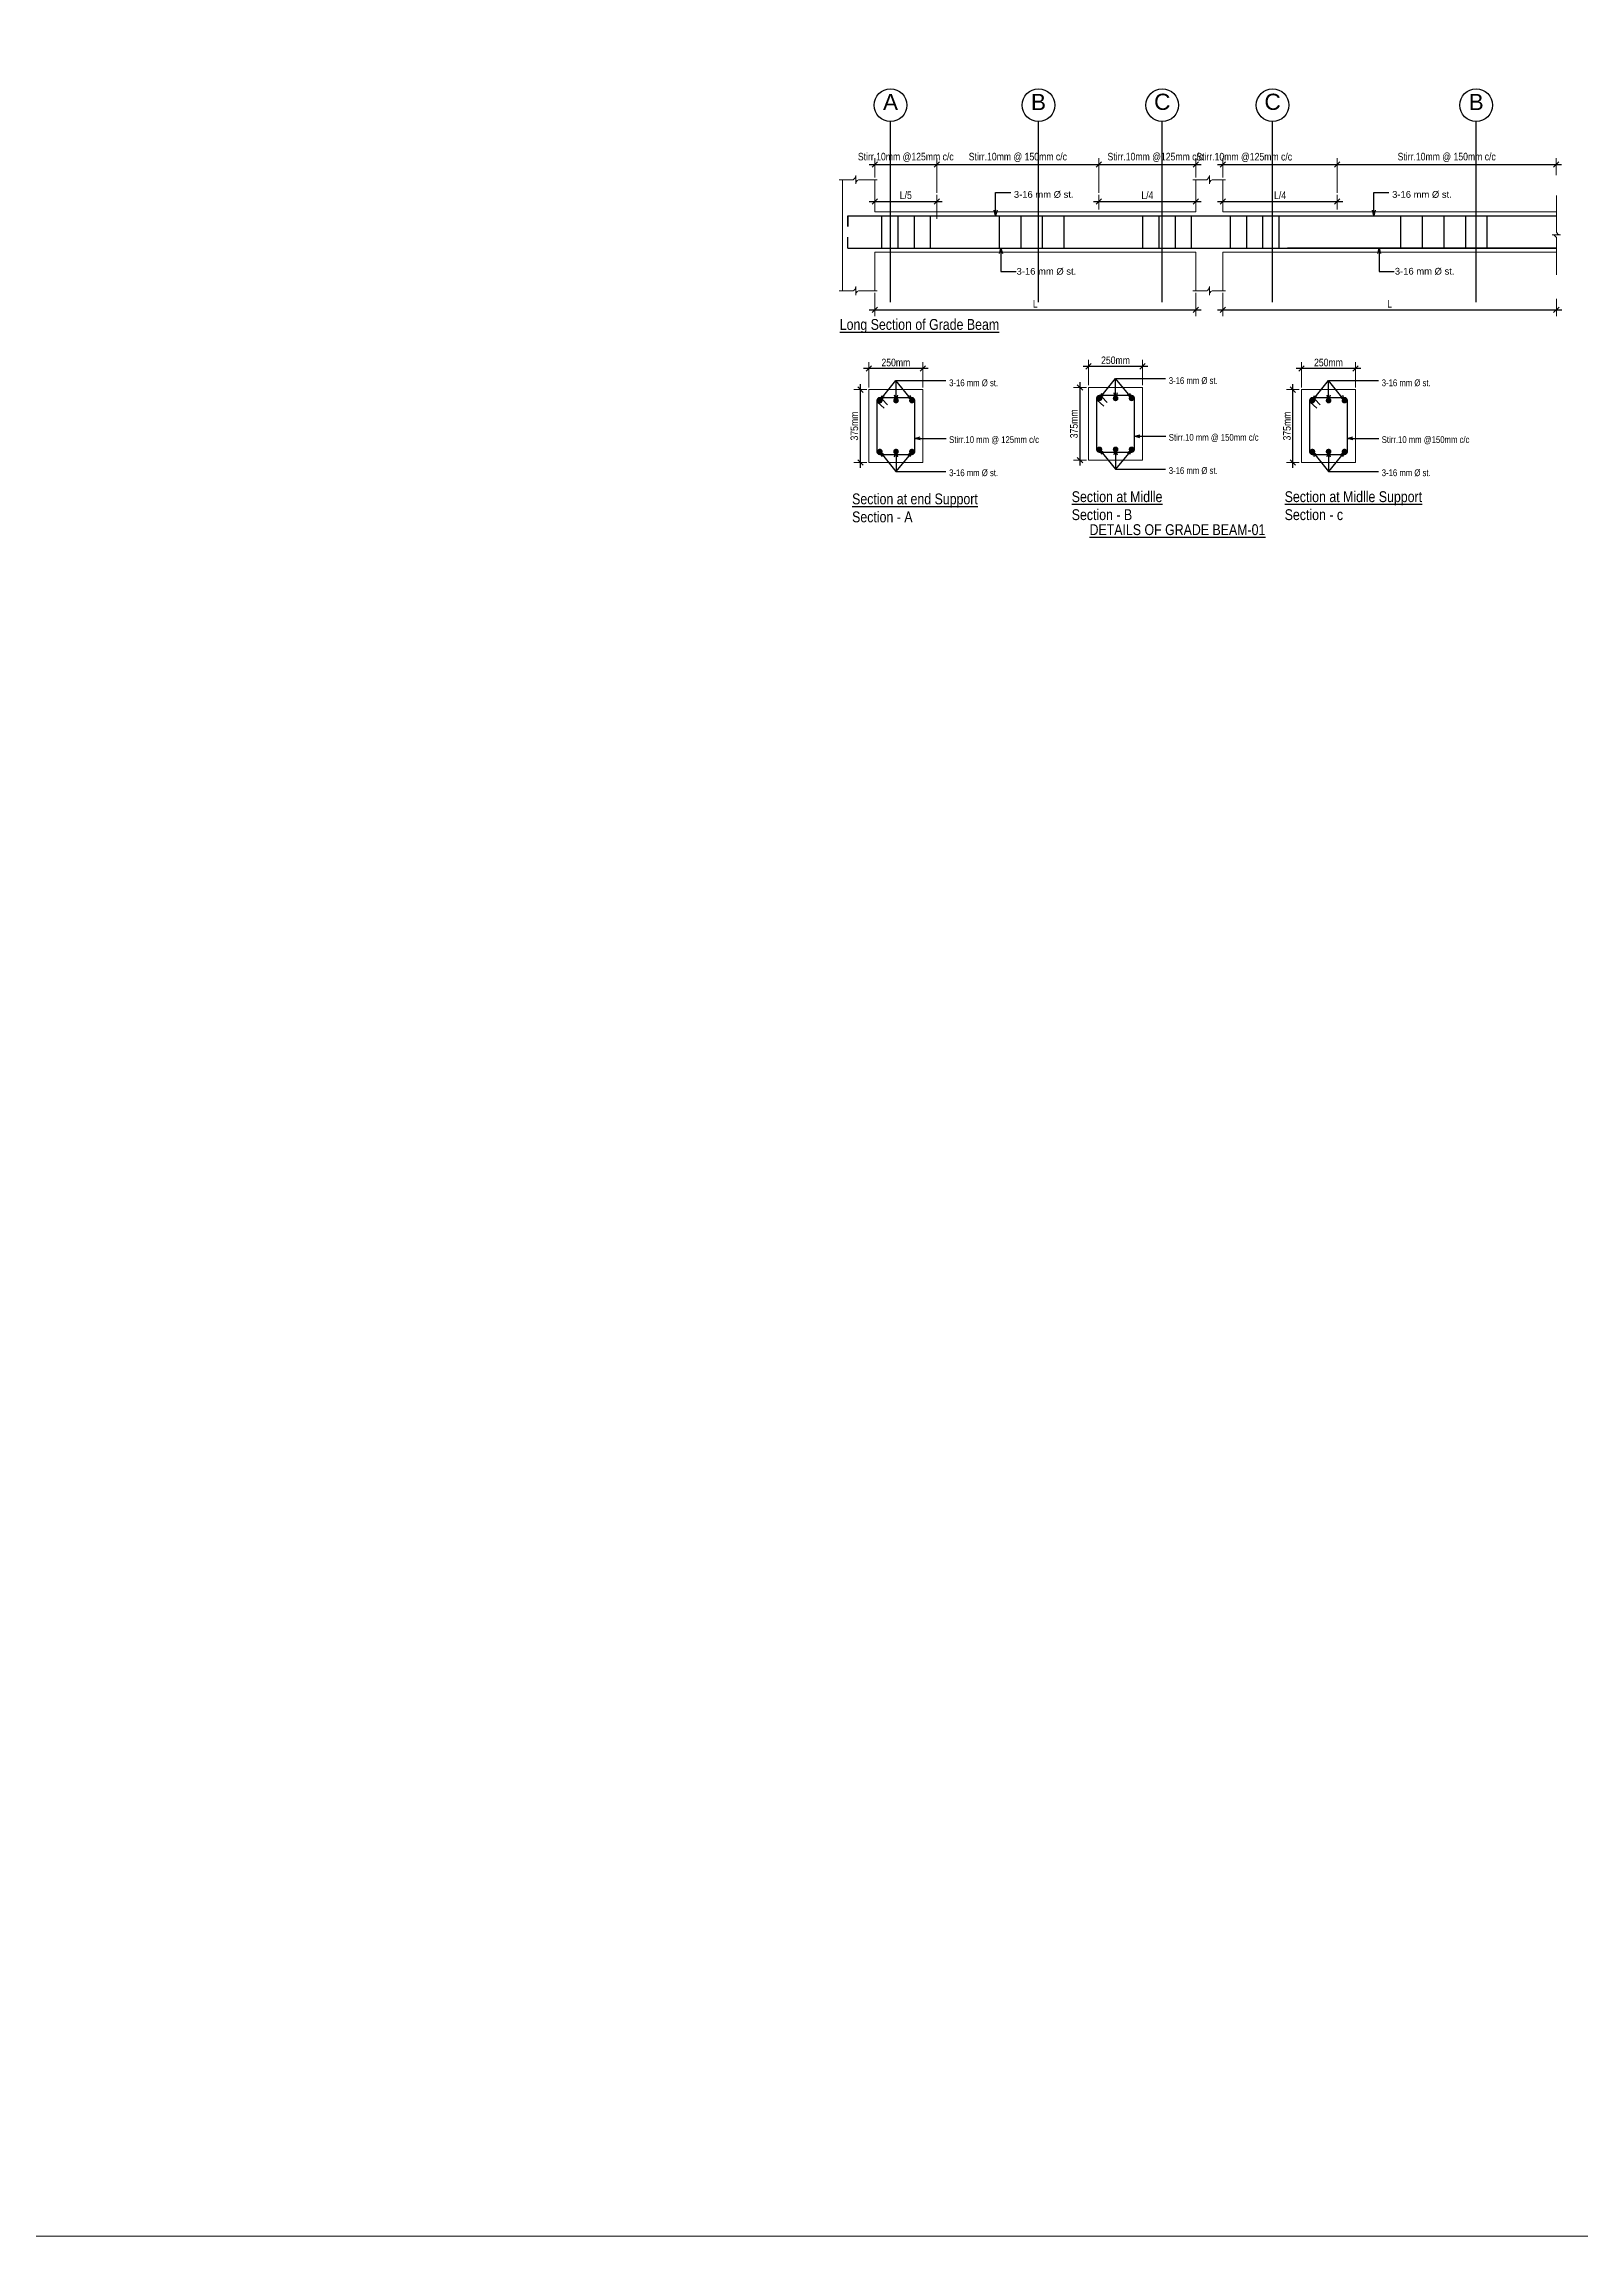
# Model space of a CAD drawing. Header units: inches. Extents: x -4010 to 92088, y -38563 to -1318.
# Drawn here: x 30479 to 31049, y -17502 to -16689 of the extents above; entities that cross this region are included whole.
import ezdxf

# ---------------------------------------------------------------- set-up
doc = ezdxf.new("R2010")
doc.units = ezdxf.units.IN
doc.header["$MEASUREMENT"] = 0
doc.header["$PDMODE"] = 99
for name, color, linetype, lineweight in [('1-FOUNDATION DIM', 31, 'Continuous', 5), ('DIM', 7, 'Continuous', 15), ('LINE', 8, 'Continuous', 13)]:
    doc.layers.add(name, color=color, linetype=linetype, lineweight=lineweight)
for name, color, linetype in [('Hatch', 3, 'Continuous'), ('Rod', 1, 'Continuous'), ('TEX', 7, 'Continuous')]:
    doc.layers.add(name, color=color, linetype=linetype)
doc.styles.add('R', font='arial.ttf')
doc.styles.get("Standard").update_dxf_attribs({"font": 'ARIALN.TTF'})
doc.styles.add('style0', font='swissel.ttf')
doc.dimstyles.new('_30', dxfattribs={"dimscale": 0.4, "dimtxt": 7, "dimasz": 5, "dimexe": 6, "dimexo": 2, "dimgap": 2, "dimtad": 1, "dimdec": 0, "dimzin": 3, "dimdsep": 46, "dimlunit": 3, "dimtxsty": 'Standard', "dimblk": 'OBLIQUE', "dimcen": 0, "dimdle": 5, "dimclrt": 7, "dimazin": 0, "dimtfac": 0.0375, "dimtdec": 0, "dimtofl": 0, "dimtmove": 0, "dimatfit": 3, "dimldrblk": 'OPEN30', "dimfxl": 6, "dimtvp": 0.8, "dimtolj": 1, "dimtzin": 0, "dimlwe": -1, "dimarcsym": 0})

# ---------------------------------------------------------------- blocks, each defined once
blk = doc.blocks.new('_Oblique')
at = {"color": 0, "linetype": 'ByBlock', "lineweight": -2}
blk.add_line((-0.5, -0.5), (0.5, 0.5), dxfattribs=at)
blk = doc.blocks.new('_Open30')
at = {"color": 0, "linetype": 'ByBlock', "lineweight": -2}
for p, q in [((-1, 0.27), (0, 0)), ((0, 0), (-1, -0.27)), ((0, 0), (-1, 0))]:
    blk.add_line(p, q, dxfattribs=at)
blk = doc.blocks.new('*D427')
at = {"layer": 'Defpoints', "color": 0}
for p in [(31039.87, -16734.04), (31039.87, -16738.74), (30958.72, -16745.31)]:
    blk.add_point(p, dxfattribs=at)
at = {"layer": 'DIM', "color": 0, "lineweight": -2}
blk.add_line((30956.72, -16734.04), (31041.87, -16734.04), dxfattribs=at)
at = {"layer": 'DIM', "color": 0}
for p, q in [((30958.72, -16744.51), (30958.72, -16731.64)), ((31039.87, -16737.94), (31039.87, -16731.64))]:
    blk.add_line(p, q, dxfattribs=at)
at = {"layer": 'DIM', "color": 0, "lineweight": -2, "xscale": 2, "yscale": 2, "zscale": 2, "rotation": 180}
blk.add_blockref('_Oblique', (30958.72, -16734.04), dxfattribs=at)
at = {"layer": 'DIM', "color": 0, "lineweight": -2, "xscale": 2, "yscale": 2, "zscale": 2}
blk.add_blockref('_Oblique', (31039.87, -16734.04), dxfattribs=at)
at = {"layer": 'DIM', "color": 7, "insert": (30999.29, -16731.4), "char_height": 2.8, "attachment_point": 5}
blk.add_mtext('\\A1;Stirr.10mm @ 150mm c/c', dxfattribs=at)
blk = doc.blocks.new('*D428')
at = {"layer": 'Defpoints', "color": 0}
for p in [(30906.32, -16734.04), (30906.32, -16739.7), (30870.32, -16745.31)]:
    blk.add_point(p, dxfattribs=at)
at = {"layer": 'DIM', "color": 0, "lineweight": -2}
blk.add_line((30868.32, -16734.04), (30908.32, -16734.04), dxfattribs=at)
at = {"layer": 'DIM', "color": 0}
for p, q in [((30870.32, -16744.51), (30870.32, -16731.64)), ((30906.32, -16738.9), (30906.32, -16731.64))]:
    blk.add_line(p, q, dxfattribs=at)
at = {"layer": 'DIM', "color": 0, "lineweight": -2, "xscale": 2, "yscale": 2, "zscale": 2, "rotation": 180}
blk.add_blockref('_Oblique', (30870.32, -16734.04), dxfattribs=at)
at = {"layer": 'DIM', "color": 0, "lineweight": -2, "xscale": 2, "yscale": 2, "zscale": 2}
blk.add_blockref('_Oblique', (30906.32, -16734.04), dxfattribs=at)
at = {"layer": 'DIM', "color": 7, "insert": (30891.29, -16731.4), "char_height": 2.8, "attachment_point": 5}
blk.add_mtext('\\A1;Stirr.10mm @125mm c/c', dxfattribs=at)
blk = doc.blocks.new('*D429')
at = {"layer": 'Defpoints', "color": 0}
for p in [(30870.32, -16751.53), (30906.32, -16747.71), (30906.32, -16751.53)]:
    blk.add_point(p, dxfattribs=at)
at = {"layer": 'DIM', "color": 0, "lineweight": -2}
blk.add_line((30868.32, -16747.71), (30908.32, -16747.71), dxfattribs=at)
at = {"layer": 'DIM', "color": 0}
for p, q in [((30870.32, -16750.73), (30870.32, -16745.31)), ((30906.32, -16750.73), (30906.32, -16745.31))]:
    blk.add_line(p, q, dxfattribs=at)
at = {"layer": 'DIM', "color": 0, "lineweight": -2, "xscale": 2, "yscale": 2, "zscale": 2, "rotation": 180}
blk.add_blockref('_Oblique', (30870.32, -16747.71), dxfattribs=at)
at = {"layer": 'DIM', "color": 0, "lineweight": -2, "xscale": 2, "yscale": 2, "zscale": 2}
blk.add_blockref('_Oblique', (30906.32, -16747.71), dxfattribs=at)
at = {"layer": 'DIM', "color": 7, "insert": (30888.32, -16745.47), "char_height": 2.8, "attachment_point": 5}
blk.add_mtext('\\A1;L/4', dxfattribs=at)
blk = doc.blocks.new('*D430')
at = {"layer": 'Defpoints', "color": 0}
for p in [(30870.32, -16734.04), (30810.3, -16745.31), (30870.32, -16745.31)]:
    blk.add_point(p, dxfattribs=at)
at = {"layer": 'DIM', "color": 0, "lineweight": -2}
blk.add_line((30808.3, -16734.04), (30872.32, -16734.04), dxfattribs=at)
at = {"layer": 'DIM', "color": 0}
for p, q in [((30810.3, -16744.51), (30810.3, -16731.64)), ((30870.32, -16744.51), (30870.32, -16731.64))]:
    blk.add_line(p, q, dxfattribs=at)
at = {"layer": 'DIM', "color": 0, "lineweight": -2, "xscale": 2, "yscale": 2, "zscale": 2, "rotation": 180}
blk.add_blockref('_Oblique', (30810.3, -16734.04), dxfattribs=at)
at = {"layer": 'DIM', "color": 0, "lineweight": -2, "xscale": 2, "yscale": 2, "zscale": 2}
blk.add_blockref('_Oblique', (30870.32, -16734.04), dxfattribs=at)
at = {"layer": 'DIM', "color": 7, "insert": (30840.31, -16731.4), "char_height": 2.8, "attachment_point": 5}
blk.add_mtext('\\A1;Stirr.10mm @ 150mm c/c', dxfattribs=at)
blk = doc.blocks.new('*D431')
at = {"layer": 'Defpoints', "color": 0}
for p in [(30810.3, -16734.04), (30787.25, -16739.7), (30810.3, -16745.31)]:
    blk.add_point(p, dxfattribs=at)
at = {"layer": 'DIM', "color": 0, "lineweight": -2}
blk.add_line((30785.25, -16734.04), (30812.3, -16734.04), dxfattribs=at)
at = {"layer": 'DIM', "color": 0}
for p, q in [((30787.25, -16738.9), (30787.25, -16731.64)), ((30810.3, -16744.51), (30810.3, -16731.64))]:
    blk.add_line(p, q, dxfattribs=at)
at = {"layer": 'DIM', "color": 0, "lineweight": -2, "xscale": 2, "yscale": 2, "zscale": 2, "rotation": 180}
blk.add_blockref('_Oblique', (30787.25, -16734.04), dxfattribs=at)
at = {"layer": 'DIM', "color": 0, "lineweight": -2, "xscale": 2, "yscale": 2, "zscale": 2}
blk.add_blockref('_Oblique', (30810.3, -16734.04), dxfattribs=at)
at = {"layer": 'DIM', "color": 7, "insert": (30798.77, -16731.4), "char_height": 2.8, "attachment_point": 5}
blk.add_mtext('\\A1;Stirr.10mm @125mm c/c', dxfattribs=at)
blk = doc.blocks.new('*D432')
at = {"layer": 'Defpoints', "color": 0}
for p in [(30958.72, -16734.07), (30916.32, -16739.7), (30958.72, -16745.31)]:
    blk.add_point(p, dxfattribs=at)
at = {"layer": 'DIM', "color": 0, "lineweight": -2}
blk.add_line((30914.32, -16734.07), (30960.72, -16734.07), dxfattribs=at)
at = {"layer": 'DIM', "color": 0}
for p, q in [((30916.32, -16738.9), (30916.32, -16731.67)), ((30958.72, -16744.51), (30958.72, -16731.67))]:
    blk.add_line(p, q, dxfattribs=at)
at = {"layer": 'DIM', "color": 0, "lineweight": -2, "xscale": 2, "yscale": 2, "zscale": 2, "rotation": 180}
blk.add_blockref('_Oblique', (30916.32, -16734.07), dxfattribs=at)
at = {"layer": 'DIM', "color": 0, "lineweight": -2, "xscale": 2, "yscale": 2, "zscale": 2}
blk.add_blockref('_Oblique', (30958.72, -16734.07), dxfattribs=at)
at = {"layer": 'DIM', "color": 7, "insert": (30924.22, -16731.43), "char_height": 2.8, "attachment_point": 5}
blk.add_mtext('\\A1;Stirr.10mm @125mm c/c', dxfattribs=at)
blk = doc.blocks.new('*D433')
at = {"layer": 'Defpoints', "color": 0}
for p in [(30916.32, -16751.53), (30958.72, -16747.71), (30958.72, -16751.53)]:
    blk.add_point(p, dxfattribs=at)
at = {"layer": 'DIM', "color": 0, "lineweight": -2}
blk.add_line((30914.32, -16747.71), (30960.72, -16747.71), dxfattribs=at)
at = {"layer": 'DIM', "color": 0}
for p, q in [((30916.32, -16750.73), (30916.32, -16745.31)), ((30958.72, -16750.73), (30958.72, -16745.31))]:
    blk.add_line(p, q, dxfattribs=at)
at = {"layer": 'DIM', "color": 0, "lineweight": -2, "xscale": 2, "yscale": 2, "zscale": 2, "rotation": 180}
blk.add_blockref('_Oblique', (30916.32, -16747.71), dxfattribs=at)
at = {"layer": 'DIM', "color": 0, "lineweight": -2, "xscale": 2, "yscale": 2, "zscale": 2}
blk.add_blockref('_Oblique', (30958.72, -16747.71), dxfattribs=at)
at = {"layer": 'DIM', "color": 7, "insert": (30937.52, -16745.47), "char_height": 2.8, "attachment_point": 5}
blk.add_mtext('\\A1;{\\fArial Narrow|b0|i0|c0|p34;L/4}', dxfattribs=at)
blk = doc.blocks.new('*D434')
at = {"layer": 'Defpoints', "color": 0}
for p in [(30785.09, -16809.67), (30785.09, -16817.48), (30805.09, -16817.48)]:
    blk.add_point(p, dxfattribs=at)
at = {"layer": 'DIM', "color": 0}
for p, q in [((30785.09, -16816.68), (30785.09, -16807.27)), ((30805.09, -16816.68), (30805.09, -16807.27))]:
    blk.add_line(p, q, dxfattribs=at)
at = {"layer": 'DIM', "color": 0, "lineweight": -2}
blk.add_line((30807.09, -16809.67), (30783.09, -16809.67), dxfattribs=at)
at = {"layer": 'DIM', "color": 0, "lineweight": -2, "xscale": 2, "yscale": 2, "zscale": 2, "rotation": 180}
blk.add_blockref('_Oblique', (30785.09, -16809.67), dxfattribs=at)
at = {"layer": 'DIM', "color": 0, "lineweight": -2, "xscale": 2, "yscale": 2, "zscale": 2}
blk.add_blockref('_Oblique', (30805.09, -16809.67), dxfattribs=at)
at = {"layer": 'DIM', "color": 7, "insert": (30795.09, -16807.44), "char_height": 2.8, "attachment_point": 5}
blk.add_mtext('\\A1;250mm', dxfattribs=at)
blk = doc.blocks.new('*D435')
at = {"layer": 'Defpoints', "color": 0}
for p in [(30787.25, -16780.85), (30906.32, -16780.85), (30906.32, -16787.87)]:
    blk.add_point(p, dxfattribs=at)
at = {"layer": 'DIM', "color": 0}
for p, q in [((30787.25, -16781.65), (30787.25, -16790.27)), ((30906.32, -16781.65), (30906.32, -16790.27))]:
    blk.add_line(p, q, dxfattribs=at)
at = {"layer": 'DIM', "color": 0, "lineweight": -2}
blk.add_line((30785.25, -16787.87), (30908.32, -16787.87), dxfattribs=at)
at = {"layer": 'DIM', "color": 0, "lineweight": -2, "xscale": 2, "yscale": 2, "zscale": 2, "rotation": 180}
blk.add_blockref('_Oblique', (30787.25, -16787.87), dxfattribs=at)
at = {"layer": 'DIM', "color": 0, "lineweight": -2, "xscale": 2, "yscale": 2, "zscale": 2}
blk.add_blockref('_Oblique', (30906.32, -16787.87), dxfattribs=at)
at = {"layer": 'DIM', "color": 7, "insert": (30846.79, -16785.67), "char_height": 2.8, "attachment_point": 5}
blk.add_mtext('\\A1;L', dxfattribs=at)
blk = doc.blocks.new('*D436')
at = {"layer": 'Defpoints', "color": 0}
for p in [(30916.32, -16780.85), (31039.93, -16782.97), (31039.93, -16787.87)]:
    blk.add_point(p, dxfattribs=at)
at = {"layer": 'DIM', "color": 0}
for p, q in [((30916.32, -16781.65), (30916.32, -16790.27)), ((31039.93, -16783.77), (31039.93, -16790.27))]:
    blk.add_line(p, q, dxfattribs=at)
at = {"layer": 'DIM', "color": 0, "lineweight": -2}
blk.add_line((30914.32, -16787.87), (31041.93, -16787.87), dxfattribs=at)
at = {"layer": 'DIM', "color": 0, "lineweight": -2, "xscale": 2, "yscale": 2, "zscale": 2, "rotation": 180}
blk.add_blockref('_Oblique', (30916.32, -16787.87), dxfattribs=at)
at = {"layer": 'DIM', "color": 0, "lineweight": -2, "xscale": 2, "yscale": 2, "zscale": 2}
blk.add_blockref('_Oblique', (31039.93, -16787.87), dxfattribs=at)
at = {"layer": 'DIM', "color": 7, "insert": (30978.13, -16785.67), "char_height": 2.8, "attachment_point": 5}
blk.add_mtext('\\A1;L', dxfattribs=at)
blk = doc.blocks.new('*D437')
at = {"layer": 'Defpoints', "color": 0}
for p in [(30787.25, -16751.53), (30810.3, -16747.71), (30810.3, -16755.03)]:
    blk.add_point(p, dxfattribs=at)
at = {"layer": 'DIM', "color": 0, "lineweight": -2}
blk.add_line((30785.25, -16747.71), (30812.3, -16747.71), dxfattribs=at)
at = {"layer": 'DIM', "color": 0}
for p, q in [((30787.25, -16750.73), (30787.25, -16745.31)), ((30810.3, -16754.23), (30810.3, -16745.31))]:
    blk.add_line(p, q, dxfattribs=at)
at = {"layer": 'DIM', "color": 0, "lineweight": -2, "xscale": 2, "yscale": 2, "zscale": 2, "rotation": 180}
blk.add_blockref('_Oblique', (30787.25, -16747.71), dxfattribs=at)
at = {"layer": 'DIM', "color": 0, "lineweight": -2, "xscale": 2, "yscale": 2, "zscale": 2}
blk.add_blockref('_Oblique', (30810.3, -16747.71), dxfattribs=at)
at = {"layer": 'DIM', "color": 7, "insert": (30798.77, -16745.46), "char_height": 2.8, "attachment_point": 5}
blk.add_mtext('\\A1;L/5', dxfattribs=at)
blk = doc.blocks.new('*D438')
at = {"layer": 'Defpoints', "color": 0}
for p in [(30781.93, -16817.48), (30785.09, -16817.48), (30785.09, -16844.48)]:
    blk.add_point(p, dxfattribs=at)
at = {"layer": 'DIM', "color": 0}
for p, q in [((30784.29, -16817.48), (30779.53, -16817.48)), ((30784.29, -16844.48), (30779.53, -16844.48))]:
    blk.add_line(p, q, dxfattribs=at)
at = {"layer": 'DIM', "color": 0, "lineweight": -2}
blk.add_line((30781.93, -16846.48), (30781.93, -16815.48), dxfattribs=at)
at = {"layer": 'DIM', "color": 0, "lineweight": -2, "xscale": 2, "yscale": 2, "zscale": 2}
for p, rotation in [((30781.93, -16817.48), 90), ((30781.93, -16844.48), 270)]:
    blk.add_blockref('_Oblique', p, dxfattribs=dict(at, rotation=rotation))
at = {"layer": 'DIM', "color": 7, "insert": (30779.7, -16830.98), "char_height": 2.8, "attachment_point": 5, "rotation": 90}
blk.add_mtext('\\A1;375mm', dxfattribs=at)
blk = doc.blocks.new('*D439')
at = {"layer": 'Defpoints', "color": 0}
for p in [(30866.51, -16808.85), (30866.51, -16816.65), (30886.51, -16816.65)]:
    blk.add_point(p, dxfattribs=at)
at = {"layer": 'DIM', "color": 0, "lineweight": -2}
blk.add_line((30888.51, -16808.85), (30864.51, -16808.85), dxfattribs=at)
at = {"layer": 'DIM', "color": 0}
for p, q in [((30866.51, -16815.85), (30866.51, -16806.45)), ((30886.51, -16815.85), (30886.51, -16806.45))]:
    blk.add_line(p, q, dxfattribs=at)
at = {"layer": 'DIM', "color": 0, "lineweight": -2, "xscale": 2, "yscale": 2, "zscale": 2, "rotation": 180}
blk.add_blockref('_Oblique', (30866.51, -16808.85), dxfattribs=at)
at = {"layer": 'DIM', "color": 0, "lineweight": -2, "xscale": 2, "yscale": 2, "zscale": 2}
blk.add_blockref('_Oblique', (30886.51, -16808.85), dxfattribs=at)
at = {"layer": 'DIM', "color": 7, "insert": (30876.51, -16806.62), "char_height": 2.8, "attachment_point": 5}
blk.add_mtext('\\A1;250mm', dxfattribs=at)
blk = doc.blocks.new('*D440')
at = {"layer": 'Defpoints', "color": 0}
for p in [(30863.35, -16816.65), (30866.51, -16816.65), (30866.51, -16843.65)]:
    blk.add_point(p, dxfattribs=at)
at = {"layer": 'DIM', "color": 0}
for p, q in [((30865.71, -16816.65), (30860.95, -16816.65)), ((30865.71, -16843.65), (30860.95, -16843.65))]:
    blk.add_line(p, q, dxfattribs=at)
at = {"layer": 'DIM', "color": 0, "lineweight": -2}
blk.add_line((30863.35, -16845.65), (30863.35, -16814.65), dxfattribs=at)
at = {"layer": 'DIM', "color": 0, "lineweight": -2, "xscale": 2, "yscale": 2, "zscale": 2}
for p, rotation in [((30863.35, -16816.65), 90), ((30863.35, -16843.65), 270)]:
    blk.add_blockref('_Oblique', p, dxfattribs=dict(at, rotation=rotation))
at = {"layer": 'DIM', "color": 7, "insert": (30861.12, -16830.15), "char_height": 2.8, "attachment_point": 5, "rotation": 90}
blk.add_mtext('\\A1;375mm', dxfattribs=at)
blk = doc.blocks.new('*D441')
at = {"layer": 'Defpoints', "color": 0}
for p in [(30945.45, -16809.67), (30945.45, -16817.48), (30965.45, -16817.48)]:
    blk.add_point(p, dxfattribs=at)
at = {"layer": 'DIM', "color": 0}
for p, q in [((30945.45, -16816.68), (30945.45, -16807.27)), ((30965.45, -16816.68), (30965.45, -16807.27))]:
    blk.add_line(p, q, dxfattribs=at)
at = {"layer": 'DIM', "color": 0, "lineweight": -2}
blk.add_line((30967.45, -16809.67), (30943.45, -16809.67), dxfattribs=at)
at = {"layer": 'DIM', "color": 0, "lineweight": -2, "xscale": 2, "yscale": 2, "zscale": 2, "rotation": 180}
blk.add_blockref('_Oblique', (30945.45, -16809.67), dxfattribs=at)
at = {"layer": 'DIM', "color": 0, "lineweight": -2, "xscale": 2, "yscale": 2, "zscale": 2}
blk.add_blockref('_Oblique', (30965.45, -16809.67), dxfattribs=at)
at = {"layer": 'DIM', "color": 7, "insert": (30955.45, -16807.44), "char_height": 2.8, "attachment_point": 5}
blk.add_mtext('\\A1;250mm', dxfattribs=at)
blk = doc.blocks.new('*D442')
at = {"layer": 'Defpoints', "color": 0}
for p in [(30942.29, -16817.48), (30945.45, -16817.48), (30945.45, -16844.48)]:
    blk.add_point(p, dxfattribs=at)
at = {"layer": 'DIM', "color": 0}
for p, q in [((30944.65, -16817.48), (30939.89, -16817.48)), ((30944.65, -16844.48), (30939.89, -16844.48))]:
    blk.add_line(p, q, dxfattribs=at)
at = {"layer": 'DIM', "color": 0, "lineweight": -2}
blk.add_line((30942.29, -16846.48), (30942.29, -16815.48), dxfattribs=at)
at = {"layer": 'DIM', "color": 0, "lineweight": -2, "xscale": 2, "yscale": 2, "zscale": 2}
for p, rotation in [((30942.29, -16817.48), 90), ((30942.29, -16844.48), 270)]:
    blk.add_blockref('_Oblique', p, dxfattribs=dict(at, rotation=rotation))
at = {"layer": 'DIM', "color": 7, "insert": (30940.06, -16830.98), "char_height": 2.8, "attachment_point": 5, "rotation": 90}
blk.add_mtext('\\A1;375mm', dxfattribs=at)

msp = doc.modelspace()

# ---------------------------------------------------------------- linework, layer by layer
at = {"layer": '1-FOUNDATION DIM'}
msp.add_lwpolyline([(28242.348, -15893.413), (37083.326, -15893.413), (37083.326, -17501.775), (28242.348, -17501.775)], close=True, dxfattribs=at)
at = {"layer": 'Hatch'}
for p, q in [((30793.108, -16785.1), (30793.108, -16718.119)), ((30847.962, -16785.1), (30847.962, -16718.119)), ((30893.84, -16785.1), (30893.84, -16718.119)), ((30934.731, -16785.1), (30934.731, -16718.119)), ((31010.214, -16785.1), (31010.214, -16718.119))]:
    msp.add_line(p, q, dxfattribs=at)
for centre in [(30793.108, -16712.068), (30847.962, -16712.068), (30893.84, -16712.068), (30934.731, -16712.068), (31010.214, -16712.068)]:
    msp.add_circle(centre, 6.051, dxfattribs=at)
at = {"layer": 'LINE'}
for p, q in [((30775.248, -16739.696), (30775.248, -16780.853)), ((30787.248, -16739.696), (30787.248, -16751.528)), ((30906.325, -16739.696), (30906.325, -16751.528)), ((30906.325, -16739.696), (30906.325, -16751.528)), ((30916.325, -16739.696), (30916.325, -16751.528)), ((30787.248, -16751.528), (30906.325, -16751.528)), ((30916.325, -16751.528), (31039.934, -16751.528)), ((30787.248, -16766.528), (30787.248, -16780.853)), ((30787.248, -16766.528), (30906.325, -16766.528)), ((30906.325, -16766.528), (30906.325, -16780.853)), ((30906.325, -16766.528), (30906.325, -16780.853)), ((30916.325, -16766.528), (30916.325, -16780.853)), ((30916.325, -16766.528), (31039.934, -16766.528))]:
    msp.add_line(p, q, dxfattribs=at)
for points in [[(30774.083, -16739.696), (30779.248, -16739.696, 0.2516591), (30780.248, -16738.128), (30780.248, -16741.264, -0.3614804), (30781.248, -16739.696), (30788.155, -16739.696)], [(30905.207, -16739.696), (30910.322, -16739.696, 0.2516591), (30911.322, -16738.128), (30911.322, -16741.264, -0.3614804), (30912.322, -16739.696), (30917.23, -16739.696)], [(31039.934, -16774.871), (31039.934, -16761.069, 0.2516591), (31038.366, -16760.069), (31041.502, -16760.069, -0.3614804), (31039.934, -16759.069), (31039.934, -16745.486)], [(30774.083, -16780.853), (30779.248, -16780.853, 0.2516591), (30780.248, -16779.285), (30780.248, -16782.422, -0.3614804), (30781.248, -16780.853), (30788.155, -16780.853)], [(30905.207, -16780.853), (30910.322, -16780.853, 0.2516591), (30911.322, -16779.285), (30911.322, -16782.422, -0.3614804), (30912.322, -16780.853), (30917.23, -16780.853)]]:
    msp.add_lwpolyline(points, format="xyb", dxfattribs=at)
for points in [[(30785.09, -16844.479), (30805.09, -16844.479), (30805.09, -16817.479), (30785.09, -16817.479)], [(30866.508, -16843.655), (30886.508, -16843.655), (30886.508, -16816.655), (30866.508, -16816.655)], [(30945.45, -16844.479), (30965.45, -16844.479), (30965.45, -16817.479), (30945.45, -16817.479)]]:
    msp.add_lwpolyline(points, close=True, dxfattribs=at)
at = {"layer": 'Rod'}
for p, q in [((30777.248, -16753.028), (30777.248, -16757.028)), ((30777.248, -16757.028), (30777.248, -16753.028)), ((30777.248, -16753.028), (31039.934, -16753.028)), ((30789.815, -16753.028), (30789.815, -16765.028)), ((30795.815, -16753.028), (30795.815, -16765.028)), ((30801.815, -16753.028), (30801.815, -16765.028)), ((30807.815, -16753.028), (30807.815, -16765.028)), ((30833.357, -16753.028), (30833.357, -16765.028)), ((30841.357, -16753.028), (30841.357, -16765.028)), ((30849.357, -16753.028), (30849.357, -16765.028)), ((30857.357, -16753.028), (30857.357, -16765.028)), ((30886.565, -16753.028), (30886.565, -16765.028)), ((30892.565, -16753.028), (30892.565, -16765.028)), ((30898.565, -16753.028), (30898.565, -16765.028)), ((30904.565, -16753.028), (30904.565, -16765.028)), ((30919.041, -16753.028), (30919.041, -16765.028)), ((30925.041, -16753.028), (30925.041, -16765.028)), ((30931.041, -16753.028), (30931.041, -16765.028)), ((30937.041, -16753.028), (30937.041, -16765.028)), ((30982.202, -16753.028), (30982.202, -16765.028)), ((30990.202, -16753.028), (30990.202, -16765.028)), ((30998.202, -16753.028), (30998.202, -16765.028)), ((31006.202, -16753.028), (31006.202, -16765.028)), ((31014.202, -16753.028), (31014.202, -16765.028)), ((30777.248, -16765.028), (30777.248, -16761.028)), ((30777.248, -16765.028), (30777.248, -16761.028)), ((30777.248, -16765.028), (31039.934, -16765.028))]:
    msp.add_line(p, q, dxfattribs=at)
msp.add_lwpolyline([(31039.934, -16765.028), (30940.325, -16765.028)], dxfattribs=at)
for points in [[(30789.09, -16841.479), (30801.09, -16841.479, 0.4142136), (30802.09, -16840.479), (30802.09, -16821.479, 0.4142136), (30801.09, -16820.479), (30789.09, -16820.479, 0.4142136), (30788.09, -16821.479), (30788.09, -16840.479, 0.4142136)], [(30870.508, -16840.655), (30882.508, -16840.655, 0.4142136), (30883.508, -16839.655), (30883.508, -16820.655, 0.4142136), (30882.508, -16819.655), (30870.508, -16819.655, 0.4142136), (30869.508, -16820.655), (30869.508, -16839.655, 0.4142136)], [(30949.45, -16841.479), (30961.45, -16841.479, 0.4142136), (30962.45, -16840.479), (30962.45, -16821.479, 0.4142136), (30961.45, -16820.479), (30949.45, -16820.479, 0.4142136), (30948.45, -16821.479), (30948.45, -16840.479, 0.4142136)]]:
    msp.add_lwpolyline(points, format="xyb", close=True, dxfattribs=at)
at = {"layer": 'Rod', "const_width": 1.05}
for points in [[(30788.617, -16821.529, -1), (30789.667, -16821.529, -1)], [(30794.617, -16821.529, -1), (30795.667, -16821.529, -1)], [(30801.564, -16821.529, 1), (30800.514, -16821.529, 1)], [(30870.034, -16820.705, -1), (30871.084, -16820.705, -1)], [(30876.034, -16820.705, -1), (30877.084, -16820.705, -1)], [(30882.981, -16820.705, 1), (30881.931, -16820.705, 1)], [(30948.976, -16821.529, -1), (30950.026, -16821.529, -1)], [(30954.976, -16821.529, -1), (30956.026, -16821.529, -1)], [(30961.923, -16821.529, 1), (30960.873, -16821.529, 1)], [(30788.617, -16840.429, 1), (30789.667, -16840.429, 1)], [(30794.617, -16840.429, 1), (30795.667, -16840.429, 1)], [(30801.564, -16840.429, -1), (30800.514, -16840.429, -1)], [(30870.034, -16839.604, 1), (30871.084, -16839.604, 1)], [(30876.034, -16839.604, 1), (30877.084, -16839.604, 1)], [(30882.981, -16839.604, -1), (30881.931, -16839.604, -1)], [(30948.976, -16840.429, 1), (30950.026, -16840.429, 1)], [(30954.976, -16840.429, 1), (30956.026, -16840.429, 1)], [(30961.923, -16840.429, -1), (30960.873, -16840.429, -1)]]:
    msp.add_lwpolyline(points, format="xyb", close=True, dxfattribs=at)
at = {"layer": 'Rod'}
for points in [[(30788.221, -16821.071, 0.2624441), (30788.276, -16822.143), (30790.806, -16824.398)], [(30789.112, -16820.479, -0.3032581), (30790.036, -16820.984), (30792.039, -16823.094)], [(30869.638, -16820.246, 0.2624441), (30869.693, -16821.319), (30872.224, -16823.573)], [(30870.53, -16819.655, -0.3032581), (30871.453, -16820.159), (30873.456, -16822.27)], [(30948.58, -16821.071, 0.2624441), (30948.635, -16822.143), (30951.165, -16824.398)], [(30949.471, -16820.479, -0.3032581), (30950.395, -16820.984), (30952.398, -16823.094)]]:
    msp.add_lwpolyline(points, format="xyb", dxfattribs=at)

# ---------------------------------------------------------------- texts
at = {"layer": 'TEX'}
for s, insert, char_height, attachment_point, style in [('A', (30793.108, -16713.891), 6, 8, 'R'), ('B', (30847.962, -16713.891), 6, 8, 'R'), ('C', (30893.84, -16713.891), 6, 8, 'R'), ('C', (30934.731, -16713.891), 6, 8, 'R'), ('B', (31010.214, -16713.891), 6, 8, 'R'), ('3-16 mm %%C st.', (30838.838, -16746.484), 2.5, 7, 'style0'), ('3-16 mm %%C st.', (30979.059, -16746.484), 2.5, 7, 'style0'), ('3-16 mm %%C st.', (30839.837, -16774.97), 2.5, 7, 'style0'), ('3-16 mm %%C st.', (30980.057, -16774.939), 2.5, 7, 'style0'), ('{\\fArial Narrow|b0|i0|c0|p34;3-16 mm %%C st.}', (30814.844, -16816.294), 2.5, 7, 'style0'), ('{\\fArial Narrow|b0|i0|c0|p34;3-16 mm %%C st.}', (30896.261, -16815.47), 2.5, 7, 'style0'), ('{\\fArial Narrow|b0|i0|c0|p34;3-16 mm %%C st.}', (30975.203, -16816.294), 2.5, 7, 'style0'), ('{\\fArial Narrow|b0|i0|c0|p34;Stirr.10 mm @ 150mm c/c}', (30896.261, -16836.918), 2.5, 7, 'style0'), ('{\\fArial Narrow|b0|i0|c0|p34;Stirr.10 mm @ 125mm c/c}', (30814.844, -16837.743), 2.5, 7, 'style0'), ('{\\fArial Narrow|b0|i0|c0|p34;Stirr.10 mm @150mm c/c}', (30975.203, -16837.743), 2.5, 7, 'style0'), ('{\\fArial Narrow|b0|i0|c0|p34;3-16 mm %%C st.}', (30814.844, -16849.628), 2.5, 7, 'style0'), ('{\\fArial Narrow|b0|i0|c0|p34;3-16 mm %%C st.}', (30896.261, -16848.804), 2.5, 7, 'style0'), ('{\\fArial Narrow|b0|i0|c0|p34;3-16 mm %%C st.}', (30975.203, -16849.628), 2.5, 7, 'style0')]:
    msp.add_mtext(s, dxfattribs=dict(at, insert=insert, char_height=char_height, attachment_point=attachment_point, style=style))
at = {"layer": 'TEX', "char_height": 3.9998, "attachment_point": 1}
for s, insert in [('{\\LLong Section of Grade Beam }', (30774.289, -16791.322)), ('{\\LSection at end Support \\P}Section - A', (30778.863, -16855.97)), ('{\\LSection at Midlle\\P}Section - B', (30860.28, -16855.145)), ('{\\LSection at Midlle} {\\LSupport\\P\\fArial Narrow|b0|i0|c0|p34;\\lSection - }c', (30939.222, -16855.145)), ('{\\LDETAILS OF GRADE BEAM-01 }', (30866.886, -16867.368))]:
    msp.add_mtext(s, dxfattribs=dict(at, insert=insert))

# ---------------------------------------------------------------- dimensions: what is measured, and where the dimension line sits
at = {"layer": 'DIM'}
for base, p1, p2, picture, middle in [((30810.296, -16734.038), (30787.248, -16739.696), (30810.296, -16745.307), '*D431', (30798.772, -16734.038)), ((30906.325, -16734.038), (30870.325, -16745.312), (30906.325, -16739.696), '*D428', (30891.289, -16734.038)), ((30958.722, -16734.07), (30916.325, -16739.696), (30958.722, -16745.312), '*D432', (30924.222, -16734.07))]:
    dim = msp.add_linear_dim(base=base, p1=p1, p2=p2, angle=180, text='Stirr.10mm @125mm c/c', dimstyle='_30', dxfattribs=at)
    dim.commit()
    dim.dimension.update_dxf_attribs({"geometry": picture, "text_midpoint": middle, "dimtype": 160})
for base, p1, p2, angle, text, picture, middle in [((30870.325, -16734.038), (30810.296, -16745.307), (30870.325, -16745.312), 180, 'Stirr.10mm @ 150mm c/c', '*D430', (30840.31, -16731.402)), ((31039.866, -16734.038), (30958.722, -16745.312), (31039.866, -16738.743), 180, 'Stirr.10mm @ 150mm c/c', '*D427', (30999.294, -16731.402)), ((30781.934, -16817.479), (30785.09, -16844.479), (30785.09, -16817.479), 90, '375mm', '*D438', (30779.705, -16830.979)), ((30863.352, -16816.655), (30866.508, -16843.655), (30866.508, -16816.655), 90, '375mm', '*D440', (30861.122, -16830.155)), ((30942.294, -16817.479), (30945.45, -16844.479), (30945.45, -16817.479), 90, '375mm', '*D442', (30940.064, -16830.979))]:
    dim = msp.add_linear_dim(base=base, p1=p1, p2=p2, angle=angle, text=text, dimstyle='_30', dxfattribs=at)
    dim.commit()
    dim.dimension.update_dxf_attribs({"geometry": picture, "text_midpoint": middle})
for base, p1, p2, text, picture, middle in [((30810.296, -16747.707), (30787.248, -16751.528), (30810.296, -16755.028), 'L/5', '*D437', (30798.772, -16745.459)), ((30906.325, -16747.712), (30870.325, -16751.528), (30906.325, -16751.528), 'L/4', '*D429', (30888.325, -16745.465)), ((30958.722, -16747.712), (30916.325, -16751.528), (30958.722, -16751.528), '{\\fArial Narrow|b0|i0|c0|p34;L/4}', '*D433', (30937.524, -16745.465)), ((30906.325, -16787.874), (30787.248, -16780.853), (30906.325, -16780.853), 'L', '*D435', (30846.787, -16785.674)), ((31039.934, -16787.874), (30916.325, -16780.853), (31039.934, -16782.972), 'L', '*D436', (30978.129, -16785.674)), ((30785.09, -16809.673), (30805.09, -16817.479), (30785.09, -16817.479), '250mm', '*D434', (30795.09, -16807.444)), ((30866.508, -16808.849), (30886.508, -16816.655), (30866.508, -16816.655), '250mm', '*D439', (30876.508, -16806.619)), ((30945.45, -16809.673), (30965.45, -16817.479), (30945.45, -16817.479), '250mm', '*D441', (30955.45, -16807.444))]:
    dim = msp.add_linear_dim(base=base, p1=p1, p2=p2, text=text, dimstyle='_30', dxfattribs=at)
    dim.commit()
    dim.dimension.update_dxf_attribs({"geometry": picture, "text_midpoint": middle})

# ---------------------------------------------------------------- leaders
for points in [[(30832.062, -16753.028), (30832.062, -16744.394), (30837.655, -16744.394)], [(30972.282, -16753.028), (30972.282, -16744.394), (30977.875, -16744.394)], [(30834.032, -16765.028), (30834.032, -16773.662), (30839.625, -16773.662)], [(30974.252, -16765.028), (30974.252, -16773.662), (30979.845, -16773.662)], [(30789.142, -16821.529), (30795.09, -16814.12)], [(30795.142, -16821.529), (30795.142, -16814.12)], [(30801.09, -16821.479), (30795.09, -16814.12), (30813.622, -16814.12)], [(30870.559, -16820.705), (30876.508, -16813.296)], [(30876.559, -16820.705), (30876.559, -16813.296)], [(30882.508, -16820.655), (30876.508, -16813.296), (30895.039, -16813.296)], [(30949.501, -16821.529), (30955.45, -16814.12)], [(30955.501, -16821.529), (30955.501, -16814.12)], [(30961.45, -16821.479), (30955.45, -16814.12), (30973.981, -16814.12)], [(30789.142, -16840.429), (30795.09, -16847.824)], [(30795.142, -16840.429), (30795.142, -16847.838)], [(30801.09, -16840.479), (30795.09, -16847.824), (30813.622, -16847.824)], [(30802.09, -16835.569), (30813.734, -16835.569)], [(30870.559, -16839.604), (30876.508, -16847)], [(30876.559, -16839.604), (30876.559, -16847.013)], [(30882.508, -16839.655), (30876.508, -16847), (30895.039, -16847)], [(30883.508, -16834.745), (30895.152, -16834.745)], [(30949.501, -16840.429), (30955.45, -16847.824)], [(30955.501, -16840.429), (30955.501, -16847.838)], [(30961.45, -16840.479), (30955.45, -16847.824), (30973.981, -16847.824)], [(30962.45, -16835.569), (30974.093, -16835.569)]]:
    msp.add_leader(points, dimstyle='_30', dxfattribs=at)

doc.saveas('drawing.dxf')
